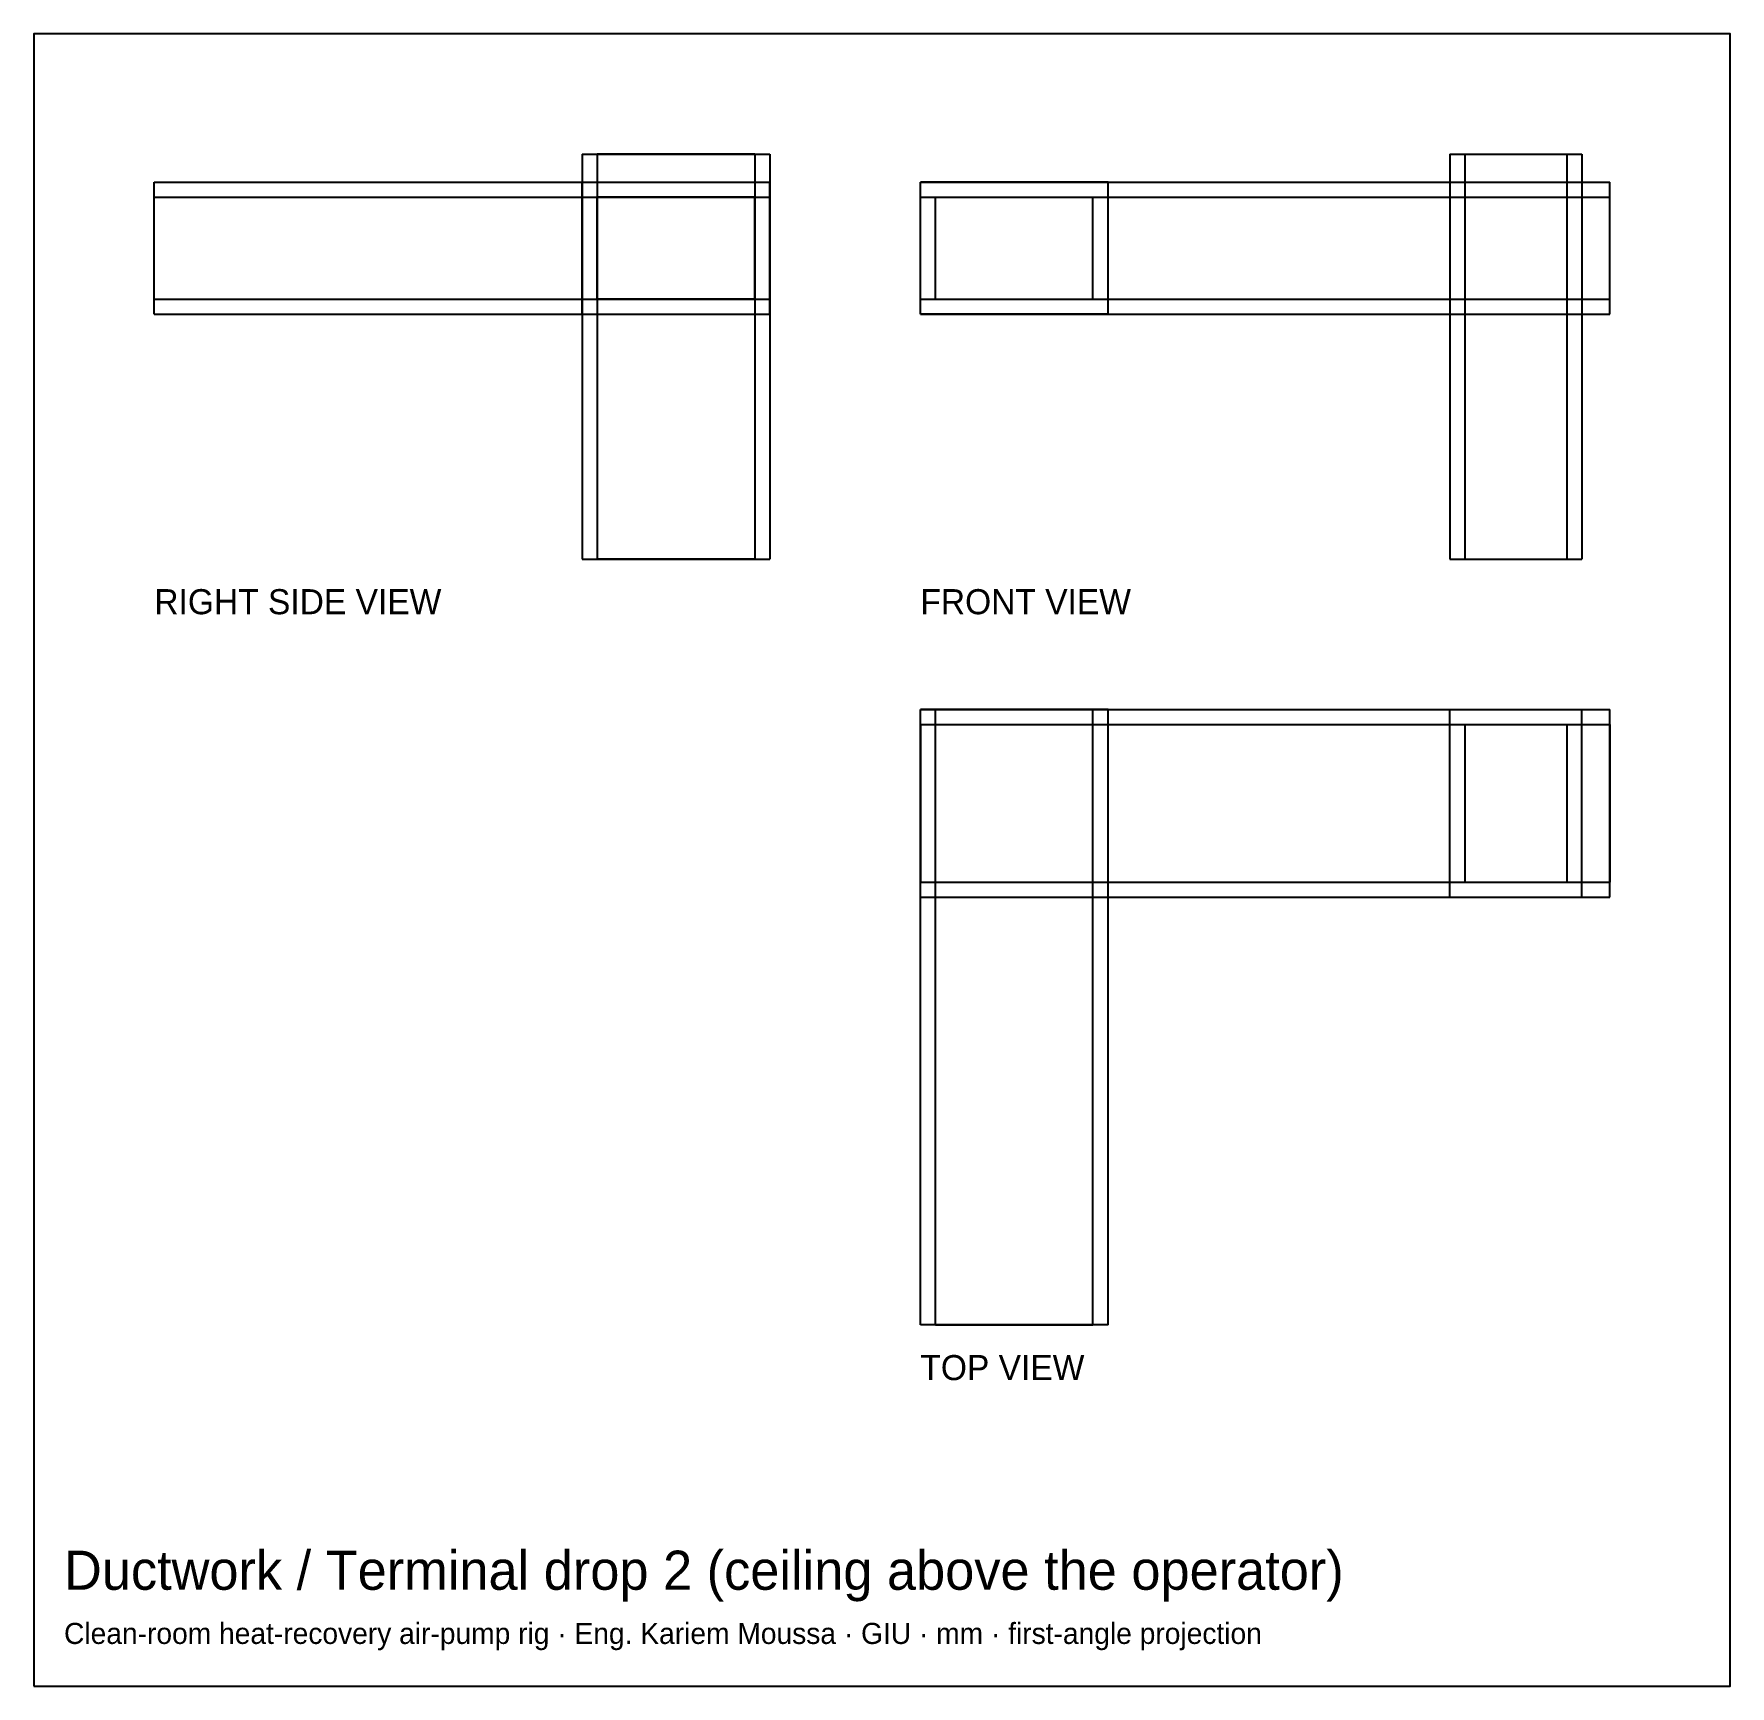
# Model space of a CAD drawing. Header units: millimetres. Extents: x 297 to 466, y 302 to 466.
import ezdxf

# ---------------------------------------------------------------- set-up
doc = ezdxf.new("R2010")
doc.units = ezdxf.units.MM
for name, color, linetype in [('BORDER', 7, 'Continuous'), ('HIDDEN', 8, 'Continuous'), ('TEXT', 5, 'Continuous'), ('VISIBLE', 7, 'Continuous')]:
    doc.layers.add(name, color=color, linetype=linetype)

msp = doc.modelspace()

# ---------------------------------------------------------------- linework, layer by layer
at = {"layer": 'BORDER'}
msp.add_lwpolyline([(297.3, 301.65), (466.35, 301.65), (466.35, 466.35), (297.3, 466.35)], close=True, dxfattribs=at)
at = {"layer": 'HIDDEN'}
for points in [[(351.95, 454.35), (370.65, 454.35)], [(351.95, 454.35), (351.95, 414)], [(353.45, 454.35), (353.45, 414)], [(353.45, 454.35), (353.45, 414)], [(369.15, 454.35), (353.45, 454.35)], [(369.15, 454.35), (353.45, 454.35)], [(369.15, 454.35), (369.15, 414)], [(369.15, 454.35), (369.15, 414)], [(370.65, 454.35), (370.65, 414)], [(438.4125, 454.35), (451.5875, 454.35)], [(438.4125, 454.35), (438.4125, 414)], [(439.9125, 454.35), (439.9125, 414)], [(439.9125, 454.35), (439.9125, 414)], [(439.9125, 454.35), (450.0875, 454.35)], [(439.9125, 454.35), (450.0875, 454.35)], [(450.0875, 454.35), (450.0875, 414)], [(450.0875, 454.35), (450.0875, 414)], [(451.5875, 454.35), (451.5875, 414)], [(309.3, 438.4125), (309.3, 451.5875)], [(309.3, 451.5875), (370.65, 451.5875)], [(351.95, 451.5875), (370.65, 451.5875)], [(351.95, 451.5875), (370.65, 451.5875)], [(351.95, 438.4125), (351.95, 451.5875)], [(370.65, 438.4125), (370.65, 451.5875)], [(370.65, 438.4125), (370.65, 451.5875)], [(370.65, 438.4125), (370.65, 451.5875)], [(385.65, 438.4125), (385.65, 451.5875)], [(404.35, 451.5875), (385.65, 451.5875)], [(385.65, 438.4125), (385.65, 451.5875)], [(385.65, 451.5875), (454.35, 451.5875)], [(385.65, 438.4125), (385.65, 451.5875)], [(385.65, 451.5875), (404.35, 451.5875)], [(404.35, 438.4125), (404.35, 451.5875)], [(454.35, 438.4125), (454.35, 451.5875)], [(309.3, 450.0875), (370.65, 450.0875)], [(309.3, 450.0875), (370.65, 450.0875)], [(309.3, 439.9125), (309.3, 450.0875)], [(309.3, 439.9125), (309.3, 450.0875)], [(353.45, 439.9125), (353.45, 450.0875)], [(369.15, 450.0875), (353.45, 450.0875)], [(369.15, 439.9125), (369.15, 450.0875)], [(370.65, 439.9125), (370.65, 450.0875)], [(370.65, 439.9125), (370.65, 450.0875)], [(385.65, 450.0875), (454.35, 450.0875)], [(385.65, 450.0875), (454.35, 450.0875)], [(385.65, 439.9125), (385.65, 450.0875)], [(385.65, 439.9125), (385.65, 450.0875)], [(387.15, 450.0875), (402.85, 450.0875)], [(387.15, 439.9125), (387.15, 450.0875)], [(402.85, 439.9125), (402.85, 450.0875)], [(454.35, 439.9125), (454.35, 450.0875)], [(454.35, 439.9125), (454.35, 450.0875)], [(309.3, 439.9125), (370.65, 439.9125)], [(309.3, 439.9125), (370.65, 439.9125)], [(369.15, 439.9125), (353.45, 439.9125)], [(385.65, 439.9125), (454.35, 439.9125)], [(385.65, 439.9125), (454.35, 439.9125)], [(387.15, 439.9125), (402.85, 439.9125)], [(309.3, 438.4125), (370.65, 438.4125)], [(351.95, 438.4125), (370.65, 438.4125)], [(351.95, 438.4125), (370.65, 438.4125)], [(404.35, 438.4125), (385.65, 438.4125)], [(385.65, 438.4125), (454.35, 438.4125)], [(385.65, 438.4125), (404.35, 438.4125)], [(351.95, 414), (370.65, 414)], [(369.15, 414), (353.45, 414)], [(369.15, 414), (353.45, 414)], [(438.4125, 414), (451.5875, 414)], [(439.9125, 414), (450.0875, 414)], [(439.9125, 414), (450.0875, 414)], [(404.35, 399), (385.65, 399)], [(385.65, 337.65), (385.65, 399)], [(385.65, 399), (454.35, 399)], [(385.65, 380.3), (385.65, 399)], [(387.15, 337.65), (387.15, 399)], [(387.15, 337.65), (387.15, 399)], [(387.15, 399), (402.85, 399)], [(387.15, 399), (402.85, 399)], [(402.85, 337.65), (402.85, 399)], [(402.85, 337.65), (402.85, 399)], [(404.35, 337.65), (404.35, 399)], [(438.4125, 399), (451.5875, 399)], [(438.4125, 380.3), (438.4125, 399)], [(451.5875, 380.3), (451.5875, 399)], [(454.35, 380.3), (454.35, 399)], [(385.65, 397.5), (454.35, 397.5)], [(385.65, 397.5), (454.35, 397.5)], [(385.65, 397.5), (385.65, 381.8)], [(385.65, 397.5), (385.65, 381.8)], [(439.9125, 397.5), (450.0875, 397.5)], [(439.9125, 397.5), (439.9125, 381.8)], [(450.0875, 397.5), (450.0875, 381.8)], [(454.35, 397.5), (454.35, 381.8)], [(454.35, 397.5), (454.35, 381.8)], [(385.65, 381.8), (454.35, 381.8)], [(385.65, 381.8), (454.35, 381.8)], [(439.9125, 381.8), (450.0875, 381.8)], [(385.65, 380.3), (454.35, 380.3)], [(438.4125, 380.3), (451.5875, 380.3)], [(404.35, 337.65), (385.65, 337.65)], [(387.15, 337.65), (402.85, 337.65)], [(387.15, 337.65), (402.85, 337.65)]]:
    msp.add_lwpolyline(points, dxfattribs=at)
at = {"layer": 'VISIBLE'}
for points in [[(351.95, 454.35), (370.65, 454.35)], [(351.95, 454.35), (351.95, 414)], [(370.65, 454.35), (370.65, 414)], [(438.4125, 454.35), (451.5875, 454.35)], [(438.4125, 454.35), (438.4125, 414)], [(451.5875, 454.35), (451.5875, 414)], [(309.3, 438.4125), (309.3, 451.5875)], [(309.3, 451.5875), (351.95, 451.5875)], [(351.95, 451.5875), (370.65, 451.5875)], [(351.95, 438.4125), (351.95, 451.5875)], [(370.65, 438.4125), (370.65, 451.5875)], [(385.65, 438.4125), (385.65, 451.5875)], [(404.35, 451.5875), (385.65, 451.5875)], [(404.35, 438.4125), (404.35, 451.5875)], [(404.35, 451.5875), (454.35, 451.5875)], [(454.35, 438.4125), (454.35, 451.5875)], [(353.45, 439.9125), (353.45, 450.0875)], [(369.15, 450.0875), (353.45, 450.0875)], [(369.15, 439.9125), (369.15, 450.0875)], [(387.15, 450.0875), (402.85, 450.0875)], [(387.15, 439.9125), (387.15, 450.0875)], [(402.85, 439.9125), (402.85, 450.0875)], [(369.15, 439.9125), (353.45, 439.9125)], [(387.15, 439.9125), (402.85, 439.9125)], [(309.3, 438.4125), (351.95, 438.4125)], [(351.95, 438.4125), (370.65, 438.4125)], [(404.35, 438.4125), (385.65, 438.4125)], [(404.35, 438.4125), (454.35, 438.4125)], [(351.95, 414), (370.65, 414)], [(438.4125, 414), (451.5875, 414)], [(385.65, 337.65), (385.65, 399)], [(404.35, 399), (385.65, 399)], [(385.65, 399), (454.35, 399)], [(385.65, 380.3), (385.65, 399)], [(404.35, 337.65), (404.35, 399)], [(438.4125, 399), (451.5875, 399)], [(438.4125, 380.3), (438.4125, 399)], [(451.5875, 380.3), (451.5875, 399)], [(454.35, 380.3), (454.35, 399)], [(439.9125, 397.5), (450.0875, 397.5)], [(439.9125, 397.5), (439.9125, 381.8)], [(450.0875, 397.5), (450.0875, 381.8)], [(439.9125, 381.8), (450.0875, 381.8)], [(385.65, 380.3), (454.35, 380.3)], [(438.4125, 380.3), (451.5875, 380.3)], [(404.35, 337.65), (385.65, 337.65)]]:
    msp.add_lwpolyline(points, dxfattribs=at)

# ---------------------------------------------------------------- texts
at = {"layer": 'TEXT'}
for s, height, p in [('RIGHT SIDE VIEW', 2.5, (309.3, 408.5)), ('FRONT VIEW', 2.5, (385.65, 408.5)), ('TOP VIEW', 2.5, (385.65, 332.15)), ('Ductwork / Terminal drop 2 (ceiling above the operator)', 3.9, (300.3, 311.25)), ('Clean-room heat-recovery air-pump rig · Eng. Kariem Moussa · GIU · mm · first-angle projection', 2.1, (300.3, 305.85))]:
    msp.add_text(s, height=height, dxfattribs=at).set_placement(p)

doc.saveas('drawing.dxf')
